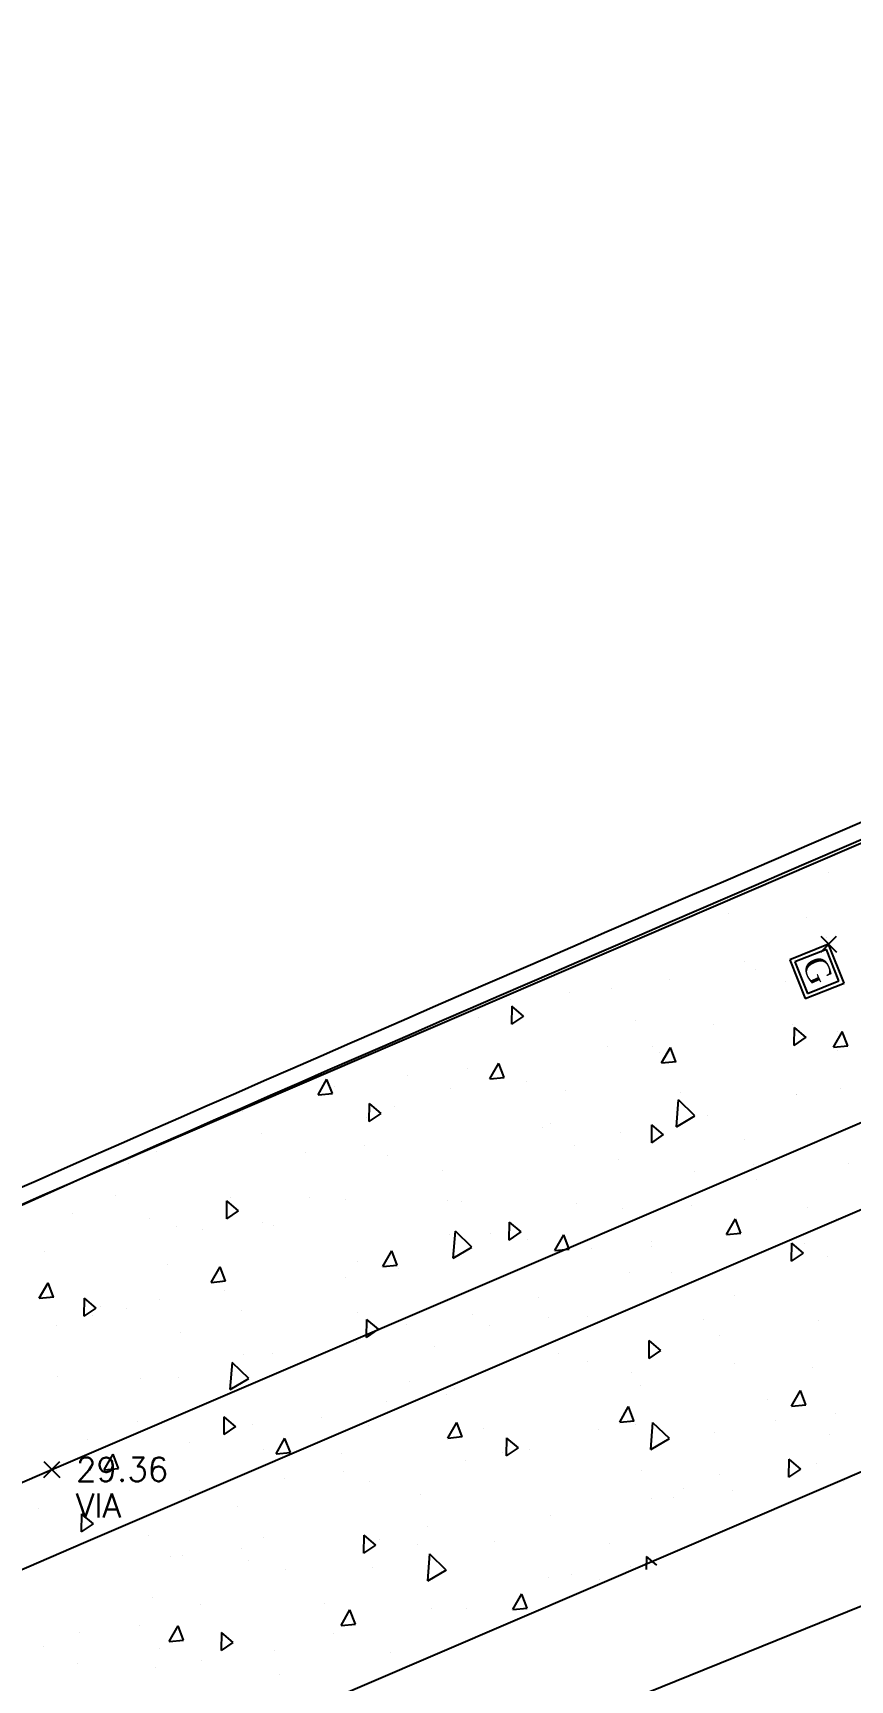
# Model space of a CAD drawing. Extents: x 472821 to 473123, y 4383028 to 4383224.
# Drawn here: x 472963.18 to 472973.41, y 4383174.22 to 4383194.82 of the extents above; entities that cross this region are included whole.
import ezdxf

# ---------------------------------------------------------------- set-up
doc = ezdxf.new("R2010")
doc.units = 0
doc.header["$MEASUREMENT"] = 0
doc.header["$PDMODE"] = 3
doc.header["$PDSIZE"] = 0.1
for name, color, linetype in [('CODIGOS-VIA', 4, 'CONTINUOUS'), ('ELEMENTOSSFM', 7, 'CONTINUOUS'), ('muros', 5, 'CONTINUOUS'), ('PILARSNOUS', 7, 'CONTINUOUS'), ('PUNTOS-TEXTO', 7, 'CONTINUOUS'), ('RAILES-2', 4, 'CONTINUOUS'), ('SOLERACEMENTO', 253, 'CONTINUOUS'), ('Z-VIA', 6, 'CONTINUOUS')]:
    doc.layers.add(name, color=color, linetype=linetype)
doc.styles.add('DIN', font='TIMES.TTF')
doc.styles.get("Standard").update_dxf_attribs({"font": 'simplex.shx'})

msp = doc.modelspace()

# ---------------------------------------------------------------- linework, layer by layer
at = {"layer": 'ELEMENTOSSFM'}
for p, q in [((472973.138, 4383183.424), (472972.651, 4383183.231)), ((472973.11, 4383183.359), (472972.716, 4383183.203)), ((472973.266, 4383182.966), (472973.11, 4383183.359)), ((472973.331, 4383182.937), (472973.138, 4383183.424)), ((472972.651, 4383183.231), (472972.845, 4383182.744)), ((472972.716, 4383183.203), (472972.873, 4383182.809)), ((472972.845, 4383182.744), (472973.331, 4383182.937)), ((472972.873, 4383182.809), (472973.266, 4383182.966))]:
    msp.add_line(p, q, dxfattribs=at)
at = {"layer": 'muros'}
for radius in [1109.342, 1109.142]:
    msp.add_arc((473410.124, 4382165.124, 29.997), radius, 111.945674, 114.521694, dxfattribs=at)
at = {"layer": 'PUNTOS-TEXTO'}
for p in [(472973.138, 4383183.424), (472963.415, 4383176.857)]:
    msp.add_point(p, dxfattribs=at)
at = {"layer": 'RAILES-2'}
msp.add_lwpolyline([(473090.64, 4383219.858), (473066.285, 4383211.548), (473053.227, 4383207.019), (473040.079, 4383202.477), (473026.14, 4383197.432), (473014.131, 4383192.416), (473012.199, 4383191.613), (472992.455, 4383183.028), (472989.706, 4383181.893), (472978.191, 4383177.02), (472966.24, 4383172.189), (472949.545, 4383166.148, -0.018996), (472938.047, 4383162.475, -2.668454)], format="xyb", dxfattribs=at)
at = {"layer": 'RAILES-2', "elevation": 30.27}
for points in [[(472876.551, 4383133.662), (472909.717, 4383152.148), (472927.424, 4383161.802, -0.022643), (472942.2, 4383168.044), (472951.13, 4383171.635), (472960.214, 4383175.476), (472963.415, 4383176.857), (472982.603, 4383185.078), (473012.064, 4383198.144), (473023.716, 4383202.794), (473029.204, 4383204.613), (473043.078, 4383209.143), (473051.792, 4383212.043)], [(472877.038, 4383132.788), (472910.2, 4383151.272), (472927.879, 4383160.911, -0.022624), (472942.56, 4383167.111), (472951.511, 4383170.711), (472960.607, 4383174.556), (472963.81, 4383175.938), (472983.003, 4383184.161), (473012.452, 4383197.222), (473024.059, 4383201.854), (473029.517, 4383203.663), (473043.391, 4383208.193), (473052.108, 4383211.094)]]:
    msp.add_lwpolyline(points, format="xyb", dxfattribs=at)
at = {"layer": 'SOLERACEMENTO'}
for p, q in [((472980.737, 4383187.778, 29.997), (472963.804, 4383180.502, 29.997)), ((472952.555, 4383167.832, 29.997), (472998.65, 4383187.59)), ((472973.131, 4383184.321, -20.163), (472973.131, 4383184.321, -20.163)), ((472971.885, 4383183.81, -20.163), (472971.885, 4383183.81, -20.163)), ((472972.858, 4383183.756, -20.163), (472972.858, 4383183.756, -20.163)), ((472973.114, 4383183.514, -20.163), (472973.114, 4383183.514, -20.163)), ((472972.08, 4383183.213, -20.163), (472972.08, 4383183.213, -20.163)), ((472972.218, 4383183.104, -20.163), (472972.218, 4383183.104, -20.163)), ((472969.707, 4383183.012, -20.163), (472969.707, 4383183.012, -20.163)), ((472970.418, 4383182.869, -20.163), (472970.418, 4383182.869, -20.163)), ((472971.149, 4383182.984, -20.163), (472971.149, 4383182.984, -20.163)), ((472972.595, 4383182.961, -20.163), (472972.595, 4383182.961, -20.163)), ((472969.15, 4383182.739, -20.163), (472969.15, 4383182.739, -20.163)), ((472969.894, 4383182.827, -20.163), (472969.894, 4383182.827, -20.163)), ((472968.75, 4383182.505, -20.163), (472968.75, 4383182.505, -20.163)), ((472969.172, 4383182.425, -20.163), (472969.175, 4383182.65, -20.163)), ((472969.172, 4383182.425, -20.163), (472969.321, 4383182.527, -20.163)), ((472969.32, 4383182.525, -20.163), (472969.174, 4383182.649, -20.163)), ((472970.721, 4383182.47, -20.163), (472970.721, 4383182.47, -20.163)), ((472971.695, 4383182.415, -20.163), (472971.695, 4383182.415, -20.163)), ((472972.684, 4383182.417, -20.163), (472972.684, 4383182.417, -20.163)), ((472972.708, 4383182.16, -20.163), (472972.71, 4383182.385, -20.163)), ((472972.708, 4383182.16, -20.163), (472972.856, 4383182.261, -20.163)), ((472972.856, 4383182.26, -20.163), (472972.71, 4383182.384, -20.163)), ((472973.198, 4383182.139, -20.163), (472973.31, 4383182.335, -20.163)), ((472973.246, 4383182.329, -20.163), (472973.246, 4383182.329, -20.163)), ((472973.377, 4383182.155, -20.163), (472973.309, 4383182.334, -20.163)), ((472970.364, 4383182.149, -20.163), (472970.364, 4383182.149, -20.163)), ((472970.936, 4383182.142, -20.163), (472970.936, 4383182.142, -20.163)), ((472971.022, 4383182.074, -20.163), (472971.022, 4383182.074, -20.163)), ((472971.047, 4383181.94, -20.163), (472971.159, 4383182.135, -20.163)), ((472971.226, 4383181.955, -20.163), (472971.159, 4383182.134, -20.163)), ((472973.198, 4383182.139, -20.163), (472973.377, 4383182.156, -20.163)), ((472973.253, 4383182.098, -20.163), (472973.253, 4383182.098, -20.163)), ((472968.612, 4383181.865, -20.163), (472968.612, 4383181.865, -20.163)), ((472968.897, 4383181.741, -20.163), (472969.008, 4383181.936, -20.163)), ((472969.076, 4383181.756, -20.163), (472969.008, 4383181.935, -20.163)), ((472971.047, 4383181.94, -20.163), (472971.227, 4383181.957, -20.163)), ((472966.746, 4383181.541, -20.163), (472966.857, 4383181.737, -20.163)), ((472966.925, 4383181.557, -20.163), (472966.857, 4383181.735, -20.163)), ((472966.957, 4383181.647, -20.163), (472966.957, 4383181.647, -20.163)), ((472967.867, 4383181.777, -20.163), (472967.867, 4383181.777, -20.163)), ((472968.897, 4383181.741, -20.163), (472969.076, 4383181.757, -20.163)), ((472969.354, 4383181.709, -20.163), (472969.354, 4383181.709, -20.163)), ((472966.746, 4383181.541, -20.163), (472966.925, 4383181.558, -20.163)), ((472967.387, 4383181.208, -20.163), (472967.39, 4383181.433, -20.163)), ((472967.536, 4383181.308, -20.163), (472967.39, 4383181.432, -20.163)), ((472968.399, 4383181.619, -20.163), (472968.399, 4383181.619, -20.163)), ((472969.845, 4383181.596, -20.163), (472969.845, 4383181.596, -20.163)), ((472971.232, 4383181.143, -20.163), (472971.258, 4383181.48, -20.163)), ((472971.464, 4383181.279, -20.163), (472971.258, 4383181.479, -20.163)), ((472971.287, 4383181.568, -20.163), (472971.287, 4383181.568, -20.163)), ((472972.734, 4383181.546, -20.163), (472972.734, 4383181.546, -20.163)), ((472972.737, 4383181.548, -20.163), (472972.737, 4383181.548, -20.163)), ((472973.289, 4383181.621, -20.163), (472973.289, 4383181.621, -20.163)), ((472965.804, 4383181.339, -20.163), (472965.804, 4383181.339, -20.163)), ((472967.356, 4383181.253, -20.163), (472967.356, 4383181.253, -20.163)), ((472967.387, 4383181.208, -20.163), (472967.536, 4383181.309, -20.163)), ((472967.699, 4383181.396, -20.163), (472967.699, 4383181.396, -20.163)), ((472971.232, 4383181.143, -20.163), (472971.464, 4383181.28, -20.163)), ((472971.626, 4383181.278, -20.163), (472971.626, 4383181.278, -20.163)), ((472966.037, 4383181.053, -20.163), (472966.037, 4383181.053, -20.163)), ((472969.557, 4383181.129, -20.163), (472969.557, 4383181.129, -20.163)), ((472969.654, 4383181.18, -20.163), (472969.654, 4383181.18, -20.163)), ((472970.531, 4383181.075, -20.163), (472970.531, 4383181.075, -20.163)), ((472970.923, 4383180.942, -20.163), (472970.926, 4383181.167, -20.163)), ((472970.923, 4383180.942, -20.163), (472971.072, 4383181.044, -20.163)), ((472971.072, 4383181.043, -20.163), (472970.926, 4383181.166, -20.163)), ((472964.725, 4383180.834, -20.163), (472964.725, 4383180.834, -20.163)), ((472966.585, 4383180.815, -20.163), (472966.585, 4383180.815, -20.163)), ((472967.33, 4383180.903, -20.163), (472967.33, 4383180.903, -20.163)), ((472969.959, 4383180.913, -20.163), (472969.959, 4383180.913, -20.163)), ((472972.082, 4383180.988, -20.163), (472972.082, 4383180.988, -20.163)), ((472964.369, 4383180.688, -20.163), (472964.369, 4383180.688, -20.163)), ((472967.614, 4383180.784, -20.163), (472967.614, 4383180.784, -20.163)), ((472968.303, 4383180.6, -20.163), (472968.303, 4383180.6, -20.163)), ((472970.503, 4383180.733, -20.163), (472970.503, 4383180.733, -20.163)), ((472972.199, 4383180.675, -20.163), (472972.199, 4383180.675, -20.163)), ((472973.391, 4383180.683, -20.163), (472973.391, 4383180.683, -20.163)), ((472963.804, 4383180.502, 29.997), (472949.788, 4383174.225, 29.997)), ((472971.455, 4383180.586, -20.163), (472971.455, 4383180.586, -20.163)), ((472972.231, 4383180.482, -20.163), (472972.231, 4383180.482, -20.163)), ((472964.207, 4383180.282, -20.163), (472964.207, 4383180.282, -20.163)), ((472965.603, 4383179.991, -20.163), (472965.606, 4383180.216, -20.163)), ((472965.751, 4383180.091, -20.163), (472965.605, 4383180.215, -20.163)), ((472965.649, 4383180.254, -20.163), (472965.649, 4383180.254, -20.163)), ((472966.641, 4383180.257, -20.163), (472966.641, 4383180.257, -20.163)), ((472967.096, 4383180.231, -20.163), (472967.096, 4383180.231, -20.163)), ((472968.371, 4383180.219, -20.163), (472968.371, 4383180.219, -20.163)), ((472968.537, 4383180.203, -20.163), (472968.537, 4383180.203, -20.163)), ((472963.667, 4383180.053, -20.163), (472963.667, 4383180.053, -20.163)), ((472964.64, 4383179.999, -20.163), (472964.64, 4383179.999, -20.163)), ((472965.603, 4383179.991, -20.163), (472965.752, 4383180.092, -20.163)), ((472969.984, 4383180.181, -20.163), (472969.984, 4383180.181, -20.163)), ((472970.563, 4383180.117, -20.163), (472970.563, 4383180.117, -20.163)), ((472971.426, 4383180.153, -20.163), (472971.426, 4383180.153, -20.163)), ((472971.86, 4383179.794, -20.163), (472971.972, 4383179.99, -20.163)), ((472972.039, 4383179.81, -20.163), (472971.971, 4383179.988, -20.163)), ((472972.873, 4383180.13, -20.163), (472972.873, 4383180.13, -20.163)), ((472973.241, 4383179.99, -20.163), (472973.241, 4383179.99, -20.163)), ((472964.973, 4383179.892, -20.163), (472964.973, 4383179.892, -20.163)), ((472965.303, 4383179.853, -20.163), (472965.303, 4383179.853, -20.163)), ((472966.048, 4383179.942, -20.163), (472966.048, 4383179.942, -20.163)), ((472966.192, 4383179.912, -20.163), (472966.192, 4383179.912, -20.163)), ((472968.394, 4383179.789, -20.163), (472968.394, 4383179.789, -20.163)), ((472968.439, 4383179.5, -20.163), (472968.466, 4383179.836, -20.163)), ((472968.672, 4383179.636, -20.163), (472968.465, 4383179.835, -20.163)), ((472968.908, 4383179.804, -20.163), (472968.908, 4383179.804, -20.163)), ((472969.139, 4383179.725, -20.163), (472969.142, 4383179.95, -20.163)), ((472969.139, 4383179.725, -20.163), (472969.287, 4383179.827, -20.163)), ((472969.287, 4383179.826, -20.163), (472969.141, 4383179.949, -20.163)), ((472969.71, 4383179.595, -20.163), (472969.821, 4383179.79, -20.163)), ((472969.888, 4383179.61, -20.163), (472969.821, 4383179.789, -20.163)), ((472971.86, 4383179.794, -20.163), (472972.04, 4383179.811, -20.163)), ((472963.318, 4383179.58, -20.163), (472963.318, 4383179.58, -20.163)), ((472967.559, 4383179.395, -20.163), (472967.67, 4383179.591, -20.163)), ((472967.738, 4383179.411, -20.163), (472967.67, 4383179.59, -20.163)), ((472968.439, 4383179.5, -20.163), (472968.672, 4383179.637, -20.163)), ((472969.367, 4383179.734, -20.163), (472969.367, 4383179.734, -20.163)), ((472969.71, 4383179.595, -20.163), (472969.889, 4383179.611, -20.163)), ((472970.172, 4383179.624, -20.163), (472970.172, 4383179.624, -20.163)), ((472970.917, 4383179.713, -20.163), (472970.917, 4383179.713, -20.163)), ((472970.919, 4383179.648, -20.163), (472970.919, 4383179.648, -20.163)), ((472972.674, 4383179.46, -20.163), (472972.677, 4383179.685, -20.163)), ((472972.823, 4383179.56, -20.163), (472972.677, 4383179.684, -20.163)), ((472972.835, 4383179.686, -20.163), (472972.835, 4383179.686, -20.163)), ((472964.864, 4383179.419, -20.163), (472964.864, 4383179.419, -20.163)), ((472965.408, 4383179.196, -20.163), (472965.52, 4383179.391, -20.163)), ((472965.587, 4383179.211, -20.163), (472965.519, 4383179.39, -20.163)), ((472967.245, 4383179.461, -20.163), (472967.245, 4383179.461, -20.163)), ((472967.559, 4383179.395, -20.163), (472967.738, 4383179.412, -20.163)), ((472967.753, 4383179.368, -20.163), (472967.753, 4383179.368, -20.163)), ((472972.674, 4383179.46, -20.163), (472972.823, 4383179.561, -20.163)), ((472973.12, 4383179.524, -20.163), (472973.12, 4383179.524, -20.163)), ((472963.257, 4383178.997, -20.163), (472963.369, 4383179.192, -20.163)), ((472963.436, 4383179.012, -20.163), (472963.368, 4383179.191, -20.163)), ((472965.408, 4383179.196, -20.163), (472965.587, 4383179.213, -20.163)), ((472967.089, 4383179.257, -20.163), (472967.089, 4383179.257, -20.163)), ((472970.641, 4383179.318, -20.163), (472970.641, 4383179.318, -20.163)), ((472971.167, 4383179.321, -20.163), (472971.167, 4383179.321, -20.163)), ((472963.257, 4383178.997, -20.163), (472963.437, 4383179.013, -20.163)), ((472963.819, 4383178.774, -20.163), (472963.821, 4383178.999, -20.163)), ((472963.967, 4383178.874, -20.163), (472963.821, 4383178.998, -20.163)), ((472964.766, 4383178.98, -20.163), (472964.766, 4383178.98, -20.163)), ((472965.577, 4383179.096, -20.163), (472965.577, 4383179.096, -20.163)), ((472969.512, 4383179.008, -20.163), (472969.512, 4383179.008, -20.163)), ((472971.958, 4383179.028, -20.163), (472971.958, 4383179.028, -20.163)), ((472963.819, 4383178.774, -20.163), (472963.967, 4383178.875, -20.163)), ((472963.922, 4383178.784, -20.163), (472963.922, 4383178.784, -20.163)), ((472964.021, 4383178.891, -20.163), (472964.021, 4383178.891, -20.163)), ((472964.346, 4383178.866, -20.163), (472964.346, 4383178.866, -20.163)), ((472965.787, 4383178.838, -20.163), (472965.787, 4383178.838, -20.163)), ((472967.234, 4383178.816, -20.163), (472967.234, 4383178.816, -20.163)), ((472968.676, 4383178.788, -20.163), (472968.676, 4383178.788, -20.163)), ((472969.635, 4383178.751, -20.163), (472969.635, 4383178.751, -20.163)), ((472970.123, 4383178.765, -20.163), (472970.123, 4383178.765, -20.163)), ((472963.477, 4383178.659, -20.163), (472963.477, 4383178.659, -20.163)), ((472965.028, 4383178.572, -20.163), (472965.028, 4383178.572, -20.163)), ((472967.354, 4383178.508, -20.163), (472967.357, 4383178.733, -20.163)), ((472967.354, 4383178.508, -20.163), (472967.503, 4383178.61, -20.163)), ((472967.503, 4383178.609, -20.163), (472967.357, 4383178.732, -20.163)), ((472967.849, 4383178.665, -20.163), (472967.849, 4383178.665, -20.163)), ((472968.89, 4383178.662, -20.163), (472968.89, 4383178.662, -20.163)), ((472971.565, 4383178.737, -20.163), (472971.565, 4383178.737, -20.163)), ((472973.011, 4383178.715, -20.163), (472973.011, 4383178.715, -20.163)), ((472967.23, 4383178.448, -20.163), (472967.23, 4383178.448, -20.163)), ((472968.203, 4383178.394, -20.163), (472968.203, 4383178.394, -20.163)), ((472970.89, 4383178.243, -20.163), (472970.893, 4383178.468, -20.163)), ((472970.89, 4383178.243, -20.163), (472971.039, 4383178.344, -20.163)), ((472971.038, 4383178.343, -20.163), (472970.892, 4383178.467, -20.163)), ((472971.771, 4383178.525, -20.163), (472971.771, 4383178.525, -20.163)), ((472965.647, 4383177.856, -20.163), (472965.674, 4383178.193, -20.163)), ((472965.879, 4383177.992, -20.163), (472965.673, 4383178.192, -20.163)), ((472965.807, 4383178.295, -20.163), (472965.807, 4383178.295, -20.163)), ((472966.182, 4383178.3, -20.163), (472966.182, 4383178.3, -20.163)), ((472969.755, 4383178.307, -20.163), (472969.755, 4383178.307, -20.163)), ((472970.116, 4383178.212, -20.163), (472970.116, 4383178.212, -20.163)), ((472971.956, 4383178.184, -20.163), (472971.956, 4383178.184, -20.163)), ((472972.93, 4383178.13, -20.163), (472972.93, 4383178.13, -20.163)), ((472963.483, 4383178.018, -20.163), (472963.483, 4383178.018, -20.163)), ((472964.526, 4383177.988, -20.163), (472964.526, 4383177.988, -20.163)), ((472965.003, 4383178.003, -20.163), (472965.003, 4383178.003, -20.163)), ((472965.647, 4383177.856, -20.163), (472965.88, 4383177.993, -20.163)), ((472967.891, 4383177.953, -20.163), (472967.891, 4383177.953, -20.163)), ((472970.676, 4383178.066, -20.163), (472970.676, 4383178.066, -20.163)), ((472968.353, 4383177.789, -20.163), (472968.353, 4383177.789, -20.163)), ((472968.454, 4383177.869, -20.163), (472968.454, 4383177.869, -20.163)), ((472970.78, 4383177.902, -20.163), (472970.78, 4383177.902, -20.163)), ((472972.376, 4383177.729, -20.163), (472972.376, 4383177.729, -20.163)), ((472972.673, 4383177.648, -20.163), (472972.785, 4383177.844, -20.163)), ((472972.852, 4383177.664, -20.163), (472972.784, 4383177.843, -20.163)), ((472965.57, 4383177.291, -20.163), (472965.573, 4383177.516, -20.163)), ((472965.718, 4383177.391, -20.163), (472965.572, 4383177.515, -20.163)), ((472967.608, 4383177.7, -20.163), (472967.608, 4383177.7, -20.163)), ((472970.523, 4383177.449, -20.163), (472970.634, 4383177.644, -20.163)), ((472970.701, 4383177.464, -20.163), (472970.634, 4383177.643, -20.163)), ((472972.673, 4383177.648, -20.163), (472972.853, 4383177.665, -20.163)), ((472973.222, 4383177.56, -20.163), (472973.222, 4383177.56, -20.163)), ((472964.484, 4383177.451, -20.163), (472964.484, 4383177.451, -20.163)), ((472964.525, 4383177.333, -20.163), (472964.525, 4383177.333, -20.163)), ((472965.57, 4383177.291, -20.163), (472965.719, 4383177.393, -20.163)), ((472965.926, 4383177.423, -20.163), (472965.926, 4383177.423, -20.163)), ((472966.786, 4383177.504, -20.163), (472966.786, 4383177.504, -20.163)), ((472967.373, 4383177.4, -20.163), (472967.373, 4383177.4, -20.163)), ((472968.372, 4383177.249, -20.163), (472968.483, 4383177.445, -20.163)), ((472968.551, 4383177.265, -20.163), (472968.483, 4383177.444, -20.163)), ((472968.815, 4383177.372, -20.163), (472968.815, 4383177.372, -20.163)), ((472970.261, 4383177.35, -20.163), (472970.261, 4383177.35, -20.163)), ((472970.523, 4383177.449, -20.163), (472970.702, 4383177.466, -20.163)), ((472970.72, 4383177.416, -20.163), (472970.72, 4383177.416, -20.163)), ((472970.913, 4383177.106, -20.163), (472970.939, 4383177.442, -20.163)), ((472971.145, 4383177.242, -20.163), (472970.939, 4383177.441, -20.163)), ((472971.703, 4383177.322, -20.163), (472971.703, 4383177.322, -20.163)), ((472972.477, 4383177.472, -20.163), (472972.477, 4383177.472, -20.163)), ((472973.15, 4383177.299, -20.163), (472973.15, 4383177.299, -20.163)), ((472963.865, 4383177.231, -20.163), (472963.865, 4383177.231, -20.163)), ((472965.131, 4383177.192, -20.163), (472965.131, 4383177.192, -20.163)), ((472966.066, 4383177.108, -20.163), (472966.066, 4383177.108, -20.163)), ((472966.221, 4383177.05, -20.163), (472966.332, 4383177.246, -20.163)), ((472966.4, 4383177.066, -20.163), (472966.332, 4383177.244, -20.163)), ((472968.372, 4383177.249, -20.163), (472968.551, 4383177.266, -20.163)), ((472969.106, 4383177.026, -20.163), (472969.108, 4383177.251, -20.163)), ((472969.106, 4383177.026, -20.163), (472969.254, 4383177.127, -20.163)), ((472969.254, 4383177.126, -20.163), (472969.108, 4383177.249, -20.163)), ((472969.394, 4383177.104, -20.163), (472969.394, 4383177.104, -20.163)), ((472970.913, 4383177.106, -20.163), (472971.145, 4383177.243, -20.163)), ((472964.07, 4383176.851, -20.163), (472964.182, 4383177.046, -20.163)), ((472964.249, 4383176.866, -20.163), (472964.181, 4383177.045, -20.163)), ((472966.221, 4383177.05, -20.163), (472966.4, 4383177.067, -20.163)), ((472967.04, 4383177.054, -20.163), (472967.04, 4383177.054, -20.163)), ((472968.591, 4383176.967, -20.163), (472968.591, 4383176.967, -20.163)), ((472969.058, 4383177.073, -20.163), (472969.058, 4383177.073, -20.163)), ((472972.641, 4383176.76, -20.163), (472972.644, 4383176.985, -20.163)), ((472972.79, 4383176.86, -20.163), (472972.644, 4383176.984, -20.163)), ((472972.98, 4383176.933, -20.163), (472972.98, 4383176.933, -20.163)), ((472963.468, 4383176.849, -20.163), (472963.468, 4383176.849, -20.163)), ((472964.07, 4383176.851, -20.163), (472964.249, 4383176.867, -20.163)), ((472966.326, 4383176.738, -20.163), (472966.326, 4383176.738, -20.163)), ((472967.071, 4383176.827, -20.163), (472967.071, 4383176.827, -20.163)), ((472967.39, 4383176.708, -20.163), (472967.39, 4383176.708, -20.163)), ((472970.793, 4383176.844, -20.163), (472970.793, 4383176.844, -20.163)), ((472971.766, 4383176.789, -20.163), (472971.766, 4383176.789, -20.163)), ((472972.641, 4383176.76, -20.163), (472972.79, 4383176.861, -20.163)), ((472973.318, 4383176.702, -20.163), (472973.318, 4383176.702, -20.163)), ((472965.141, 4383176.588, -20.163), (472965.141, 4383176.588, -20.163)), ((472968.03, 4383176.537, -20.163), (472968.03, 4383176.537, -20.163)), ((472970.919, 4383176.487, -20.163), (472970.919, 4383176.487, -20.163)), ((472971.195, 4383176.51, -20.163), (472971.195, 4383176.51, -20.163)), ((472971.325, 4383176.62, -20.163), (472971.325, 4383176.62, -20.163)), ((472971.94, 4383176.598, -20.163), (472971.94, 4383176.598, -20.163)), ((472963.243, 4383176.371, -20.163), (472963.243, 4383176.371, -20.163)), ((472963.785, 4383176.074, -20.163), (472963.788, 4383176.299, -20.163)), ((472963.934, 4383176.174, -20.163), (472963.788, 4383176.298, -20.163)), ((472965.735, 4383176.396, -20.163), (472965.735, 4383176.396, -20.163)), ((472969.662, 4383176.277, -20.163), (472969.662, 4383176.277, -20.163)), ((472963.785, 4383176.074, -20.163), (472963.934, 4383176.175, -20.163)), ((472968.112, 4383176.142, -20.163), (472968.112, 4383176.142, -20.163)), ((472964.072, 4383176.053, -20.163), (472964.072, 4383176.053, -20.163)), ((472964.623, 4383176.035, -20.163), (472964.623, 4383176.035, -20.163)), ((472965.788, 4383175.865, -20.163), (472965.788, 4383175.865, -20.163)), ((472966.065, 4383176.007, -20.163), (472966.065, 4383176.007, -20.163)), ((472967.321, 4383175.808, -20.163), (472967.324, 4383176.033, -20.163)), ((472967.321, 4383175.808, -20.163), (472967.47, 4383175.91, -20.163)), ((472967.47, 4383175.909, -20.163), (472967.324, 4383176.032, -20.163)), ((472967.511, 4383175.985, -20.163), (472967.511, 4383175.985, -20.163)), ((472967.995, 4383175.912, -20.163), (472967.995, 4383175.912, -20.163)), ((472968.953, 4383175.957, -20.163), (472968.953, 4383175.957, -20.163)), ((472970.4, 4383175.934, -20.163), (472970.4, 4383175.934, -20.163)), ((472964.902, 4383175.768, -20.163), (472964.902, 4383175.768, -20.163)), ((472965.044, 4383175.776, -20.163), (472965.044, 4383175.776, -20.163)), ((472965.876, 4383175.713, -20.163), (472965.876, 4383175.713, -20.163)), ((472968.12, 4383175.462, -20.163), (472968.147, 4383175.799, -20.163)), ((472968.352, 4383175.598, -20.163), (472968.146, 4383175.798, -20.163)), ((472970.858, 4383175.604, -20.163), (472970.86, 4383175.768, -20.163)), ((472970.986, 4383175.659, -20.163), (472970.859, 4383175.767, -20.163)), ((472966.339, 4383175.6, -20.163), (472966.339, 4383175.6, -20.163)), ((472967.427, 4383175.626, -20.163), (472967.427, 4383175.626, -20.163)), ((472968.12, 4383175.462, -20.163), (472968.353, 4383175.599, -20.163)), ((472969.629, 4383175.503, -20.163), (472969.629, 4383175.503, -20.163)), ((472969.913, 4383175.548, -20.163), (472969.913, 4383175.548, -20.163)), ((472970.266, 4383175.481, -20.163), (472970.266, 4383175.481, -20.163)), ((472970.658, 4383175.636, -20.163), (472970.658, 4383175.636, -20.163)), ((472964.677, 4383175.257, -20.163), (472964.677, 4383175.257, -20.163)), ((472969.185, 4383175.104, -20.163), (472969.296, 4383175.299, -20.163)), ((472969.364, 4383175.119, -20.163), (472969.296, 4383175.298, -20.163)), ((472965.28, 4383175.172, -20.163), (472965.28, 4383175.172, -20.163)), ((472966.83, 4383175.18, -20.163), (472966.83, 4383175.18, -20.163)), ((472967.034, 4383174.904, -20.163), (472967.145, 4383175.1, -20.163)), ((472967.213, 4383174.92, -20.163), (472967.145, 4383175.099, -20.163)), ((472968.169, 4383175.122, -20.163), (472968.169, 4383175.122, -20.163)), ((472968.599, 4383175.116, -20.163), (472968.599, 4383175.116, -20.163)), ((472969.185, 4383175.104, -20.163), (472969.364, 4383175.12, -20.163)), ((472964.506, 4383174.903, -20.163), (472964.506, 4383174.903, -20.163)), ((472964.883, 4383174.705, -20.163), (472964.995, 4383174.9, -20.163)), ((472965.062, 4383174.72, -20.163), (472964.994, 4383174.899, -20.163)), ((472967.034, 4383174.904, -20.163), (472967.213, 4383174.921, -20.163)), ((472963.315, 4383174.642, -20.163), (472963.315, 4383174.642, -20.163)), ((472963.761, 4383174.815, -20.163), (472963.761, 4383174.815, -20.163)), ((472964.883, 4383174.705, -20.163), (472965.062, 4383174.721, -20.163)), ((472965.537, 4383174.591, -20.163), (472965.54, 4383174.816, -20.163)), ((472965.537, 4383174.591, -20.163), (472965.685, 4383174.693, -20.163)), ((472965.685, 4383174.692, -20.163), (472965.539, 4383174.815, -20.163)), ((472966.944, 4383174.804, -20.163), (472966.944, 4383174.804, -20.163)), ((472963.739, 4383174.427, -20.163), (472963.739, 4383174.427, -20.163)), ((472964.761, 4383174.62, -20.163), (472964.761, 4383174.62, -20.163)), ((472965.281, 4383174.461, -20.163), (472965.281, 4383174.461, -20.163)), ((472966.203, 4383174.592, -20.163), (472966.203, 4383174.592, -20.163)), ((472967.65, 4383174.569, -20.163), (472967.65, 4383174.569, -20.163)), ((472964.712, 4383174.373, -20.163), (472964.712, 4383174.373, -20.163)), ((472966.264, 4383174.286, -20.163), (472966.264, 4383174.286, -20.163))]:
    msp.add_line(p, q, dxfattribs=at)

# ---------------------------------------------------------------- texts
at = {"layer": 'CODIGOS-VIA'}
msp.add_text('VIA', height=0.3, dxfattribs=at).set_placement((472963.715, 4383176.257))
at = {"layer": 'PILARSNOUS', "style": 'DIN'}
msp.add_text('G', height=0.3, rotation=294.2971, dxfattribs=at).set_placement((472972.797, 4383183.185))
at = {"layer": 'Z-VIA'}
msp.add_text('29.36', height=0.3, dxfattribs=at).set_placement((472963.715, 4383176.707))

doc.saveas('drawing.dxf')
